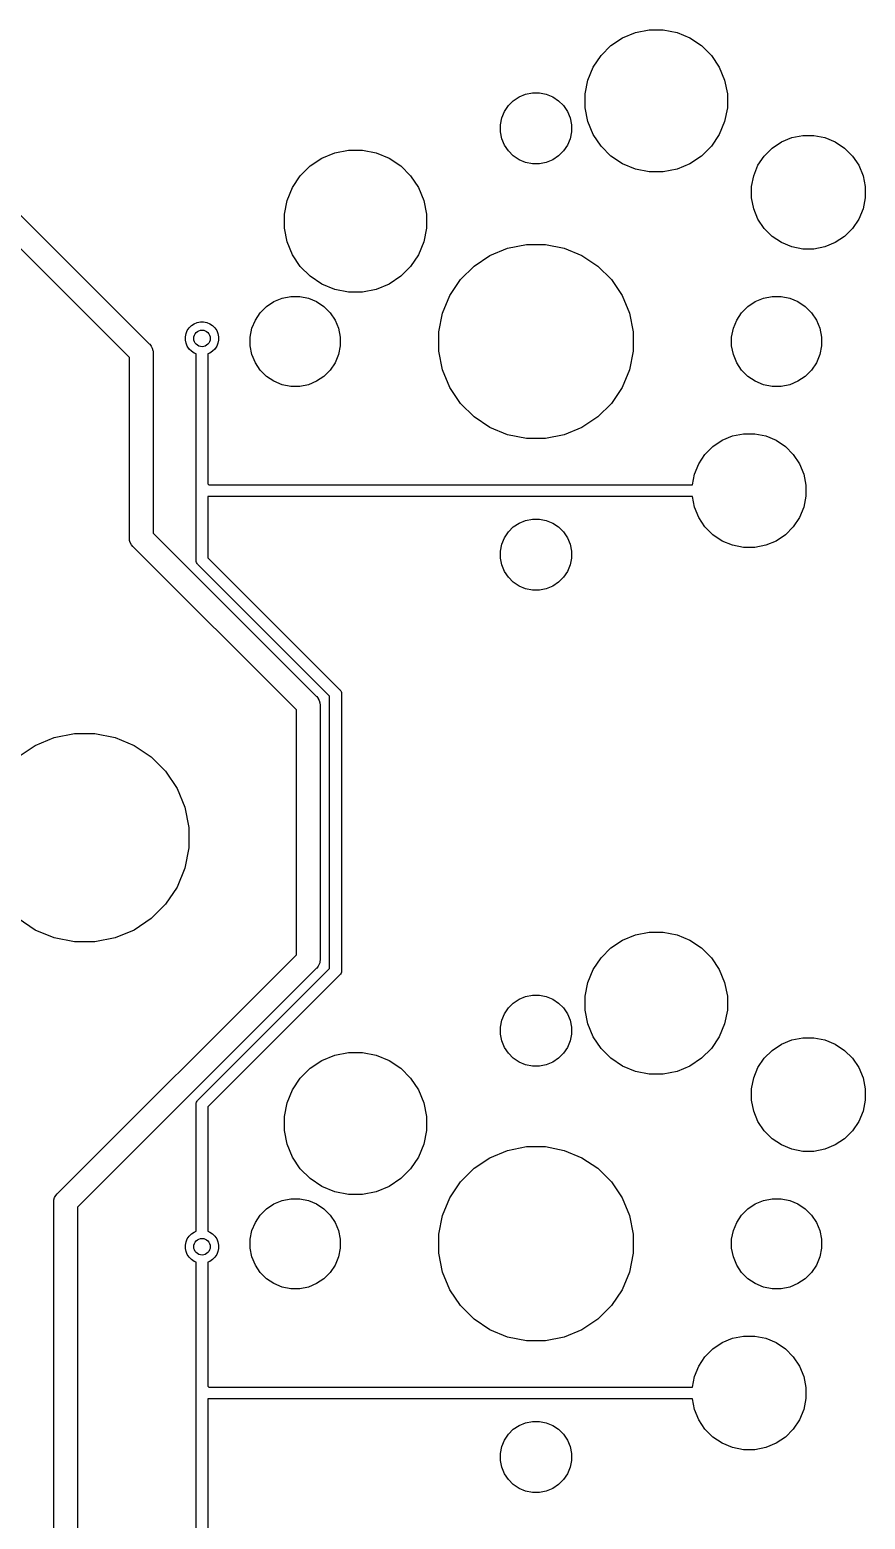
# Model space of a CAD drawing. Extents: x 70 to 347, y -163 to -55.
# Drawn here: x 112.02 to 129.66, y -90.35 to -58.9 of the extents above; entities that cross this region are included whole.
import ezdxf

# ---------------------------------------------------------------- set-up
doc = ezdxf.new("R2010")
doc.units = 0
doc.layers.add('BLACK', color=7, linetype='CONTINUOUS')

msp = doc.modelspace()

# ---------------------------------------------------------------- linework, layer by layer
at = {"layer": 'BLACK', "linetype": 'CONTINUOUS'}
for p, q in [((124.291, -59.2361), (124.537, -59.0719)), ((124.537, -59.0719), (124.81, -58.9589)), ((124.81, -58.9589), (125.1, -58.9012)), ((125.1, -58.9012), (125.395, -58.9012)), ((125.395, -58.9012), (125.685, -58.9589)), ((125.685, -58.9589), (125.958, -59.0719)), ((125.958, -59.0719), (126.204, -59.2361)), ((124.082, -59.445), (124.291, -59.2361)), ((126.204, -59.2361), (126.413, -59.445)), ((108.749, -59.7381), (114.545, -65.5339)), ((123.805, -59.9637), (123.918, -59.6907)), ((123.918, -59.6907), (124.082, -59.445)), ((126.413, -59.445), (126.577, -59.6907)), ((126.577, -59.6907), (126.69, -59.9637)), ((123.747, -60.2535), (123.805, -59.9637)), ((126.69, -59.9637), (126.747, -60.2535)), ((114.127, -65.823), (108.46, -60.1562)), ((122.229, -60.3986), (122.352, -60.3166)), ((122.352, -60.3166), (122.489, -60.26)), ((122.489, -60.26), (122.634, -60.2312)), ((122.634, -60.2312), (122.781, -60.2312)), ((122.781, -60.2312), (122.926, -60.26)), ((122.926, -60.26), (123.063, -60.3166)), ((123.063, -60.3166), (123.185, -60.3986)), ((123.747, -60.5489), (123.747, -60.2535)), ((126.747, -60.2535), (126.747, -60.5489)), ((121.986, -60.7624), (122.043, -60.6259)), ((122.043, -60.6259), (122.125, -60.5031)), ((122.125, -60.5031), (122.229, -60.3986)), ((123.185, -60.3986), (123.29, -60.5031)), ((123.29, -60.5031), (123.372, -60.6259)), ((123.372, -60.6259), (123.429, -60.7624)), ((123.805, -60.8387), (123.747, -60.5489)), ((126.747, -60.5489), (126.69, -60.8387)), ((121.957, -60.9073), (121.986, -60.7624)), ((121.957, -61.0551), (121.957, -60.9073)), ((123.429, -60.7624), (123.457, -60.9073)), ((123.457, -60.9073), (123.457, -61.0551)), ((123.918, -61.1117), (123.805, -60.8387)), ((126.69, -60.8387), (126.577, -61.1117)), ((121.986, -61.2), (121.957, -61.0551)), ((122.043, -61.3365), (121.986, -61.2)), ((123.429, -61.2), (123.372, -61.3365)), ((123.457, -61.0551), (123.429, -61.2)), ((124.082, -61.3574), (123.918, -61.1117)), ((126.577, -61.1117), (126.413, -61.3574)), ((127.692, -61.3991), (127.889, -61.2678)), ((127.889, -61.2678), (128.107, -61.1773)), ((128.107, -61.1773), (128.339, -61.1312)), ((128.339, -61.1312), (128.576, -61.1312)), ((128.576, -61.1312), (128.807, -61.1773)), ((128.807, -61.1773), (129.026, -61.2678)), ((129.026, -61.2678), (129.222, -61.3991)), ((117.941, -61.7761), (118.187, -61.6119)), ((118.187, -61.6119), (118.46, -61.4989)), ((118.46, -61.4989), (118.75, -61.4412)), ((118.75, -61.4412), (119.045, -61.4412)), ((119.045, -61.4412), (119.335, -61.4989)), ((119.335, -61.4989), (119.608, -61.6119)), ((119.608, -61.6119), (119.854, -61.7761)), ((122.125, -61.4593), (122.043, -61.3365)), ((122.229, -61.5638), (122.125, -61.4593)), ((122.352, -61.6458), (122.229, -61.5638)), ((123.185, -61.5638), (123.063, -61.6458)), ((123.29, -61.4593), (123.185, -61.5638)), ((123.372, -61.3365), (123.29, -61.4593)), ((124.291, -61.5663), (124.082, -61.3574)), ((124.537, -61.7305), (124.291, -61.5663)), ((126.204, -61.5663), (125.958, -61.7305)), ((126.413, -61.3574), (126.204, -61.5663)), ((127.394, -61.7628), (127.525, -61.5663)), ((127.525, -61.5663), (127.692, -61.3991)), ((129.222, -61.3991), (129.389, -61.5663)), ((129.389, -61.5663), (129.521, -61.7628)), ((117.732, -61.985), (117.941, -61.7761)), ((119.854, -61.7761), (120.063, -61.985)), ((122.489, -61.7024), (122.352, -61.6458)), ((122.634, -61.7312), (122.489, -61.7024)), ((122.781, -61.7312), (122.634, -61.7312)), ((122.926, -61.7024), (122.781, -61.7312)), ((123.063, -61.6458), (122.926, -61.7024)), ((124.81, -61.8436), (124.537, -61.7305)), ((125.1, -61.9012), (124.81, -61.8436)), ((125.395, -61.9012), (125.1, -61.9012)), ((125.685, -61.8436), (125.395, -61.9012)), ((125.958, -61.7305), (125.685, -61.8436)), ((127.304, -61.9812), (127.394, -61.7628)), ((129.521, -61.7628), (129.611, -61.9812)), ((117.455, -62.5037), (117.568, -62.2307)), ((117.568, -62.2307), (117.732, -61.985)), ((120.063, -61.985), (120.227, -62.2307)), ((120.227, -62.2307), (120.34, -62.5037)), ((127.257, -62.213), (127.304, -61.9812)), ((127.257, -62.4494), (127.257, -62.213)), ((129.611, -61.9812), (129.657, -62.213)), ((129.657, -62.213), (129.657, -62.4494)), ((117.397, -62.7935), (117.455, -62.5037)), ((120.34, -62.5037), (120.397, -62.7935)), ((127.304, -62.6812), (127.257, -62.4494)), ((129.657, -62.4494), (129.611, -62.6812)), ((117.397, -63.0889), (117.397, -62.7935)), ((120.397, -62.7935), (120.397, -63.0889)), ((127.394, -62.8996), (127.304, -62.6812)), ((129.611, -62.6812), (129.521, -62.8996)), ((117.455, -63.3787), (117.397, -63.0889)), ((120.397, -63.0889), (120.34, -63.3787)), ((127.525, -63.0962), (127.394, -62.8996)), ((127.692, -63.2633), (127.525, -63.0962)), ((129.389, -63.0962), (129.222, -63.2633)), ((129.521, -62.8996), (129.389, -63.0962)), ((117.568, -63.6517), (117.455, -63.3787)), ((120.34, -63.3787), (120.227, -63.6517)), ((121.736, -63.6645), (122.109, -63.51)), ((122.109, -63.51), (122.505, -63.4312)), ((122.505, -63.4312), (122.909, -63.4312)), ((122.909, -63.4312), (123.305, -63.51)), ((123.305, -63.51), (123.678, -63.6645)), ((127.889, -63.3946), (127.692, -63.2633)), ((128.107, -63.4851), (127.889, -63.3946)), ((128.339, -63.5312), (128.107, -63.4851)), ((128.807, -63.4851), (128.576, -63.5312)), ((129.026, -63.3946), (128.807, -63.4851)), ((129.222, -63.2633), (129.026, -63.3946)), ((117.732, -63.8974), (117.568, -63.6517)), ((120.227, -63.6517), (120.063, -63.8974)), ((121.401, -63.8889), (121.736, -63.6645)), ((123.678, -63.6645), (124.014, -63.8889)), ((128.576, -63.5312), (128.339, -63.5312)), ((117.941, -64.1063), (117.732, -63.8974)), ((118.187, -64.2705), (117.941, -64.1063)), ((119.854, -64.1063), (119.608, -64.2705)), ((120.063, -63.8974), (119.854, -64.1063)), ((121.115, -64.1744), (121.401, -63.8889)), ((124.014, -63.8889), (124.3, -64.1744)), ((118.46, -64.3836), (118.187, -64.2705)), ((118.75, -64.4412), (118.46, -64.3836)), ((119.045, -64.4412), (118.75, -64.4412)), ((119.335, -64.3836), (119.045, -64.4412)), ((119.608, -64.2705), (119.335, -64.3836)), ((120.891, -64.5102), (121.115, -64.1744)), ((124.3, -64.1744), (124.524, -64.5102)), ((116.889, -64.8756), (117.022, -64.7433)), ((117.022, -64.7433), (117.177, -64.6393)), ((117.177, -64.6393), (117.35, -64.5677)), ((117.35, -64.5677), (117.534, -64.5312)), ((117.534, -64.5312), (117.721, -64.5312)), ((117.721, -64.5312), (117.904, -64.5677)), ((117.904, -64.5677), (118.077, -64.6393)), ((118.077, -64.6393), (118.233, -64.7433)), ((118.233, -64.7433), (118.365, -64.8756)), ((120.736, -64.8832), (120.891, -64.5102)), ((124.524, -64.5102), (124.679, -64.8832)), ((127.049, -64.8756), (127.182, -64.7433)), ((127.182, -64.7433), (127.337, -64.6393)), ((127.337, -64.6393), (127.51, -64.5677)), ((127.51, -64.5677), (127.694, -64.5312)), ((127.694, -64.5312), (127.881, -64.5312)), ((127.881, -64.5312), (128.064, -64.5677)), ((128.064, -64.5677), (128.237, -64.6393)), ((128.237, -64.6393), (128.393, -64.7433)), ((128.393, -64.7433), (128.525, -64.8756)), ((115.493, -65.1075), (115.557, -65.0812)), ((115.557, -65.0812), (115.624, -65.0677)), ((115.624, -65.0677), (115.693, -65.0677)), ((115.693, -65.0677), (115.761, -65.0812)), ((115.761, -65.0812), (115.825, -65.1075)), ((116.714, -65.2041), (116.786, -65.0312)), ((116.786, -65.0312), (116.889, -64.8756)), ((118.365, -64.8756), (118.469, -65.0312)), ((118.469, -65.0312), (118.541, -65.2041)), ((120.657, -65.2793), (120.736, -64.8832)), ((124.679, -64.8832), (124.757, -65.2793)), ((126.874, -65.2041), (126.946, -65.0312)), ((126.946, -65.0312), (127.049, -64.8756)), ((128.525, -64.8756), (128.629, -65.0312)), ((128.629, -65.0312), (128.701, -65.2041)), ((115.309, -65.3832), (115.322, -65.3156)), ((115.309, -65.4522), (115.309, -65.3832)), ((115.322, -65.3156), (115.349, -65.2519)), ((115.349, -65.2519), (115.387, -65.1946)), ((115.387, -65.1946), (115.436, -65.1458)), ((115.436, -65.1458), (115.493, -65.1075)), ((115.825, -65.1075), (115.882, -65.1458)), ((115.882, -65.1458), (115.931, -65.1946)), ((115.931, -65.1946), (115.969, -65.2519)), ((115.969, -65.2519), (115.995, -65.3156)), ((115.995, -65.3156), (116.009, -65.3832)), ((116.009, -65.3832), (116.009, -65.4522)), ((116.677, -65.3876), (116.714, -65.2041)), ((116.677, -65.5748), (116.677, -65.3876)), ((118.541, -65.2041), (118.577, -65.3876)), ((118.577, -65.3876), (118.577, -65.5748)), ((120.657, -65.6831), (120.657, -65.2793)), ((124.757, -65.2793), (124.757, -65.6831)), ((126.837, -65.3876), (126.874, -65.2041)), ((126.837, -65.5748), (126.837, -65.3876)), ((128.701, -65.2041), (128.737, -65.3876)), ((128.737, -65.3876), (128.737, -65.5748)), ((114.545, -65.5339), (114.555, -65.5418)), ((114.555, -65.5418), (114.586, -65.5798)), ((114.586, -65.5798), (114.609, -65.6233)), ((114.609, -65.6233), (114.623, -65.6704)), ((114.623, -65.6704), (114.625, -65.6893)), ((114.625, -65.6893), (114.628, -65.7194)), ((114.628, -65.7194), (114.627, -65.7317)), ((115.322, -65.5198), (115.309, -65.4522)), ((115.349, -65.5835), (115.322, -65.5198)), ((115.387, -65.6408), (115.349, -65.5835)), ((115.436, -65.6896), (115.387, -65.6408)), ((115.493, -65.7279), (115.436, -65.6896)), ((115.882, -65.6896), (115.825, -65.7279)), ((115.931, -65.6408), (115.882, -65.6896)), ((115.969, -65.5835), (115.931, -65.6408)), ((115.995, -65.5198), (115.969, -65.5835)), ((116.009, -65.4522), (115.995, -65.5198)), ((116.714, -65.7583), (116.677, -65.5748)), ((118.577, -65.5748), (118.541, -65.7583)), ((120.736, -66.0792), (120.657, -65.6831)), ((124.757, -65.6831), (124.679, -66.0792)), ((126.874, -65.7583), (126.837, -65.5748)), ((128.737, -65.5748), (128.701, -65.7583)), ((114.127, -69.6209), (114.127, -65.823)), ((114.627, -65.7317), (114.627, -69.5296)), ((115.534, -65.7448), (115.493, -65.7279)), ((115.534, -68.5358), (115.534, -65.7448)), ((115.825, -65.7279), (115.784, -65.7448)), ((115.784, -65.7448), (115.784, -68.4901)), ((116.786, -65.9312), (116.714, -65.7583)), ((116.889, -66.0868), (116.786, -65.9312)), ((118.469, -65.9312), (118.365, -66.0868)), ((118.541, -65.7583), (118.469, -65.9312)), ((126.946, -65.9312), (126.874, -65.7583)), ((127.049, -66.0868), (126.946, -65.9312)), ((128.629, -65.9312), (128.525, -66.0868)), ((128.701, -65.7583), (128.629, -65.9312)), ((117.022, -66.2191), (116.889, -66.0868)), ((117.177, -66.3231), (117.022, -66.2191)), ((117.35, -66.3947), (117.177, -66.3231)), ((118.077, -66.3231), (117.904, -66.3947)), ((118.233, -66.2191), (118.077, -66.3231)), ((118.365, -66.0868), (118.233, -66.2191)), ((120.891, -66.4522), (120.736, -66.0792)), ((124.679, -66.0792), (124.524, -66.4522)), ((127.182, -66.2191), (127.049, -66.0868)), ((127.337, -66.3231), (127.182, -66.2191)), ((127.51, -66.3947), (127.337, -66.3231)), ((128.237, -66.3231), (128.064, -66.3947)), ((128.393, -66.2191), (128.237, -66.3231)), ((128.525, -66.0868), (128.393, -66.2191)), ((117.534, -66.4312), (117.35, -66.3947)), ((117.721, -66.4312), (117.534, -66.4312)), ((117.904, -66.3947), (117.721, -66.4312)), ((121.115, -66.788), (120.891, -66.4522)), ((124.524, -66.4522), (124.3, -66.788)), ((127.694, -66.4312), (127.51, -66.3947)), ((127.881, -66.4312), (127.694, -66.4312)), ((128.064, -66.3947), (127.881, -66.4312)), ((121.401, -67.0735), (121.115, -66.788)), ((124.3, -66.788), (124.014, -67.0735)), ((121.736, -67.2979), (121.401, -67.0735)), ((124.014, -67.0735), (123.678, -67.2979)), ((122.109, -67.4524), (121.736, -67.2979)), ((122.505, -67.5312), (122.109, -67.4524)), ((122.909, -67.5312), (122.505, -67.5312)), ((123.305, -67.4524), (122.909, -67.5312)), ((123.678, -67.2979), (123.305, -67.4524)), ((126.442, -67.6991), (126.639, -67.5678)), ((126.639, -67.5678), (126.857, -67.4773)), ((126.857, -67.4773), (127.089, -67.4312)), ((127.089, -67.4312), (127.326, -67.4312)), ((127.326, -67.4312), (127.557, -67.4773)), ((127.557, -67.4773), (127.776, -67.5678)), ((127.776, -67.5678), (127.972, -67.6991)), ((126.144, -68.0628), (126.275, -67.8663)), ((126.275, -67.8663), (126.442, -67.6991)), ((127.972, -67.6991), (128.139, -67.8663)), ((128.139, -67.8663), (128.271, -68.0628)), ((126.054, -68.2812), (126.144, -68.0628)), ((128.271, -68.0628), (128.361, -68.2812)), ((115.533, -68.5419), (115.534, -68.5358)), ((115.534, -68.548), (115.533, -68.5419)), ((115.534, -68.5358), (115.534, -68.5358)), ((115.534, -68.5358), (115.534, -68.5358)), ((115.534, -70.0958), (115.534, -68.548)), ((115.784, -68.4901), (115.8, -68.5062)), ((115.8, -68.5062), (126.009, -68.5062)), ((126.009, -68.5062), (126.054, -68.2812)), ((128.361, -68.2812), (128.407, -68.513)), ((128.407, -68.513), (128.407, -68.7494)), ((126.009, -68.7562), (115.784, -68.7562)), ((115.784, -68.7562), (115.784, -70.0501)), ((126.054, -68.9812), (126.009, -68.7562)), ((128.407, -68.7494), (128.361, -68.9812)), ((126.144, -69.1996), (126.054, -68.9812)), ((128.361, -68.9812), (128.271, -69.1996)), ((122.125, -69.5031), (122.229, -69.3986)), ((122.229, -69.3986), (122.352, -69.3166)), ((122.352, -69.3166), (122.489, -69.26)), ((122.489, -69.26), (122.634, -69.2312)), ((122.634, -69.2312), (122.781, -69.2312)), ((122.781, -69.2312), (122.926, -69.26)), ((122.926, -69.26), (123.063, -69.3166)), ((123.063, -69.3166), (123.185, -69.3986)), ((123.185, -69.3986), (123.29, -69.5031)), ((126.275, -69.3962), (126.144, -69.1996)), ((126.442, -69.5633), (126.275, -69.3962)), ((128.139, -69.3962), (127.972, -69.5633)), ((128.271, -69.1996), (128.139, -69.3962)), ((114.126, -69.6332), (114.127, -69.6209)), ((114.131, -69.6822), (114.126, -69.6332)), ((114.144, -69.7267), (114.131, -69.6822)), ((114.145, -69.7293), (114.144, -69.7267)), ((114.168, -69.7728), (114.145, -69.7293)), ((114.199, -69.8108), (114.168, -69.7728)), ((114.627, -69.5296), (118.07, -72.9727)), ((121.957, -69.9073), (121.986, -69.7624)), ((121.986, -69.7624), (122.043, -69.6259)), ((122.043, -69.6259), (122.125, -69.5031)), ((123.29, -69.5031), (123.372, -69.6259)), ((123.372, -69.6259), (123.429, -69.7624)), ((123.429, -69.7624), (123.457, -69.9073)), ((126.639, -69.6946), (126.442, -69.5633)), ((126.857, -69.7851), (126.639, -69.6946)), ((127.089, -69.8312), (126.857, -69.7851)), ((127.557, -69.7851), (127.326, -69.8312)), ((127.776, -69.6946), (127.557, -69.7851)), ((127.972, -69.5633), (127.776, -69.6946)), ((114.209, -69.8187), (114.199, -69.8108)), ((117.652, -73.2617), (114.209, -69.8187)), ((115.533, -70.1019), (115.534, -70.0958)), ((115.536, -70.1264), (115.533, -70.1019)), ((115.784, -70.0501), (118.561, -72.8273)), ((121.957, -70.0551), (121.957, -69.9073)), ((121.986, -70.2), (121.957, -70.0551)), ((123.457, -70.0551), (123.429, -70.2)), ((123.457, -69.9073), (123.457, -70.0551)), ((127.326, -69.8312), (127.089, -69.8312)), ((115.543, -70.15), (115.536, -70.1264)), ((115.554, -70.1717), (115.543, -70.15)), ((115.566, -70.186), (115.554, -70.1717)), ((115.57, -70.1907), (115.566, -70.186)), ((115.575, -70.1946), (115.57, -70.1907)), ((118.352, -72.9718), (115.575, -70.1946)), ((122.043, -70.3365), (121.986, -70.2)), ((122.125, -70.4593), (122.043, -70.3365)), ((123.372, -70.3365), (123.29, -70.4593)), ((123.429, -70.2), (123.372, -70.3365)), ((122.229, -70.5638), (122.125, -70.4593)), ((122.352, -70.6458), (122.229, -70.5638)), ((122.489, -70.7024), (122.352, -70.6458)), ((122.634, -70.7312), (122.489, -70.7024)), ((122.781, -70.7312), (122.634, -70.7312)), ((122.926, -70.7024), (122.781, -70.7312)), ((123.063, -70.6458), (122.926, -70.7024)), ((123.185, -70.5638), (123.063, -70.6458)), ((123.29, -70.4593), (123.185, -70.5638)), ((118.561, -72.8273), (118.566, -72.8312)), ((118.566, -72.8312), (118.57, -72.836)), ((118.57, -72.836), (118.581, -72.8502)), ((118.581, -72.8502), (118.586, -72.8591)), ((118.586, -72.8591), (118.593, -72.8719)), ((118.593, -72.8719), (118.6, -72.8955)), ((118.6, -72.8955), (118.602, -72.9139)), ((118.602, -72.9139), (118.602, -72.9139)), ((118.602, -72.9139), (118.603, -72.92)), ((118.603, -72.92), (118.602, -72.9261)), ((118.602, -72.9261), (118.602, -78.7639)), ((117.652, -78.4283), (117.652, -73.2617)), ((118.07, -72.9727), (118.08, -72.9806)), ((118.08, -72.9806), (118.111, -73.0186)), ((118.111, -73.0186), (118.114, -73.0244)), ((118.114, -73.0244), (118.134, -73.062)), ((118.134, -73.062), (118.148, -73.1092)), ((118.148, -73.1092), (118.153, -73.1582)), ((118.153, -73.1582), (118.152, -73.1705)), ((118.152, -73.1705), (118.152, -78.5196)), ((118.352, -78.7182), (118.352, -72.9718)), ((112.14, -74.0091), (112.541, -73.8432)), ((112.541, -73.8432), (112.966, -73.7587)), ((112.966, -73.7587), (113.399, -73.7587)), ((113.399, -73.7587), (113.824, -73.8432)), ((113.824, -73.8432), (114.224, -74.0091)), ((111.78, -74.2498), (112.14, -74.0091)), ((114.224, -74.0091), (114.585, -74.2498)), ((114.585, -74.2498), (114.891, -74.5563)), ((114.891, -74.5563), (115.132, -74.9166)), ((115.132, -74.9166), (115.298, -75.317)), ((115.298, -75.317), (115.382, -75.742)), ((115.382, -75.742), (115.382, -76.1754)), ((115.382, -76.1754), (115.298, -76.6004)), ((115.298, -76.6004), (115.132, -77.0008)), ((115.132, -77.0008), (114.891, -77.3611)), ((112.14, -77.9083), (111.78, -77.6676)), ((114.585, -77.6676), (114.224, -77.9083)), ((114.891, -77.3611), (114.585, -77.6676)), ((112.541, -78.0742), (112.14, -77.9083)), ((114.224, -77.9083), (113.824, -78.0742)), ((124.81, -78.0088), (125.1, -77.9512)), ((125.1, -77.9512), (125.395, -77.9512)), ((125.395, -77.9512), (125.685, -78.0088)), ((112.966, -78.1587), (112.541, -78.0742)), ((113.399, -78.1587), (112.966, -78.1587)), ((113.824, -78.0742), (113.399, -78.1587)), ((124.082, -78.495), (124.291, -78.2861)), ((124.291, -78.2861), (124.537, -78.1219)), ((124.537, -78.1219), (124.81, -78.0088)), ((125.685, -78.0088), (125.958, -78.1219)), ((125.958, -78.1219), (126.204, -78.2861)), ((126.204, -78.2861), (126.413, -78.495)), ((112.612, -83.4684), (117.652, -78.4283)), ((118.143, -78.5989), (118.134, -78.628)), ((118.148, -78.5808), (118.143, -78.5989)), ((118.153, -78.5318), (118.148, -78.5808)), ((118.152, -78.5196), (118.153, -78.5318)), ((123.918, -78.7407), (124.082, -78.495)), ((126.413, -78.495), (126.577, -78.7407)), ((118.07, -78.7173), (113.03, -83.7574)), ((115.575, -81.4954), (118.352, -78.7182)), ((118.561, -78.8627), (115.784, -81.6399)), ((118.08, -78.7095), (118.07, -78.7173)), ((118.111, -78.6714), (118.08, -78.7095)), ((118.134, -78.628), (118.111, -78.6714)), ((118.566, -78.8588), (118.561, -78.8627)), ((118.575, -78.8474), (118.566, -78.8588)), ((118.581, -78.8398), (118.575, -78.8474)), ((118.593, -78.8181), (118.581, -78.8398)), ((118.6, -78.7945), (118.593, -78.8181)), ((118.593, -78.8181), (118.593, -78.8181)), ((118.602, -78.7761), (118.6, -78.7945)), ((118.602, -78.7639), (118.603, -78.77)), ((118.603, -78.77), (118.602, -78.7761)), ((118.602, -78.7761), (118.602, -78.7761)), ((123.805, -79.0137), (123.918, -78.7407)), ((126.577, -78.7407), (126.69, -79.0137)), ((123.747, -79.3035), (123.805, -79.0137)), ((126.69, -79.0137), (126.747, -79.3035)), ((122.043, -79.6759), (122.125, -79.5531)), ((122.125, -79.5531), (122.229, -79.4486)), ((122.229, -79.4486), (122.352, -79.3666)), ((122.352, -79.3666), (122.489, -79.31)), ((122.489, -79.31), (122.634, -79.2812)), ((122.634, -79.2812), (122.781, -79.2812)), ((122.781, -79.2812), (122.926, -79.31)), ((122.926, -79.31), (123.063, -79.3666)), ((123.063, -79.3666), (123.185, -79.4486)), ((123.185, -79.4486), (123.29, -79.5531)), ((123.29, -79.5531), (123.372, -79.6759)), ((123.747, -79.5989), (123.747, -79.3035)), ((126.747, -79.3035), (126.747, -79.5989)), ((121.957, -79.9573), (121.986, -79.8124)), ((121.986, -79.8124), (122.043, -79.6759)), ((123.372, -79.6759), (123.429, -79.8124)), ((123.429, -79.8124), (123.457, -79.9573)), ((123.805, -79.8887), (123.747, -79.5989)), ((126.747, -79.5989), (126.69, -79.8887)), ((121.957, -80.1051), (121.957, -79.9573)), ((121.986, -80.25), (121.957, -80.1051)), ((123.457, -80.1051), (123.429, -80.25)), ((123.457, -79.9573), (123.457, -80.1051)), ((123.918, -80.1617), (123.805, -79.8887)), ((124.082, -80.4074), (123.918, -80.1617)), ((126.577, -80.1617), (126.413, -80.4074)), ((126.69, -79.8887), (126.577, -80.1617)), ((128.107, -80.2273), (128.339, -80.1812)), ((128.339, -80.1812), (128.576, -80.1812)), ((128.576, -80.1812), (128.807, -80.2273)), ((118.46, -80.5488), (118.75, -80.4912)), ((118.75, -80.4912), (119.045, -80.4912)), ((119.045, -80.4912), (119.335, -80.5488)), ((122.043, -80.3865), (121.986, -80.25)), ((122.125, -80.5093), (122.043, -80.3865)), ((123.372, -80.3865), (123.29, -80.5093)), ((123.429, -80.25), (123.372, -80.3865)), ((124.291, -80.6163), (124.082, -80.4074)), ((126.413, -80.4074), (126.204, -80.6163)), ((127.525, -80.6162), (127.692, -80.4491)), ((127.692, -80.4491), (127.889, -80.3178)), ((127.889, -80.3178), (128.107, -80.2273)), ((128.807, -80.2273), (129.026, -80.3178)), ((129.026, -80.3178), (129.222, -80.4491)), ((129.222, -80.4491), (129.389, -80.6162)), ((117.941, -80.8261), (118.187, -80.6619)), ((118.187, -80.6619), (118.46, -80.5488)), ((119.335, -80.5488), (119.608, -80.6619)), ((119.608, -80.6619), (119.854, -80.8261)), ((122.229, -80.6138), (122.125, -80.5093)), ((122.352, -80.6958), (122.229, -80.6138)), ((122.489, -80.7524), (122.352, -80.6958)), ((122.634, -80.7812), (122.489, -80.7524)), ((122.781, -80.7812), (122.634, -80.7812)), ((122.926, -80.7524), (122.781, -80.7812)), ((123.063, -80.6958), (122.926, -80.7524)), ((123.185, -80.6138), (123.063, -80.6958)), ((123.29, -80.5093), (123.185, -80.6138)), ((124.537, -80.7805), (124.291, -80.6163)), ((124.81, -80.8936), (124.537, -80.7805)), ((125.958, -80.7805), (125.685, -80.8936)), ((126.204, -80.6163), (125.958, -80.7805)), ((127.304, -81.0312), (127.394, -80.8128)), ((127.394, -80.8128), (127.525, -80.6162)), ((129.389, -80.6162), (129.521, -80.8128)), ((129.521, -80.8128), (129.611, -81.0312)), ((117.568, -81.2807), (117.732, -81.035)), ((117.732, -81.035), (117.941, -80.8261)), ((119.854, -80.8261), (120.063, -81.035)), ((120.063, -81.035), (120.227, -81.2807)), ((125.1, -80.9512), (124.81, -80.8936)), ((125.395, -80.9512), (125.1, -80.9512)), ((125.685, -80.8936), (125.395, -80.9512)), ((127.257, -81.263), (127.304, -81.0312)), ((129.611, -81.0312), (129.657, -81.263)), ((117.455, -81.5537), (117.568, -81.2807)), ((120.227, -81.2807), (120.34, -81.5537)), ((127.257, -81.4994), (127.257, -81.263)), ((129.657, -81.263), (129.657, -81.4994)), ((115.533, -81.5881), (115.536, -81.5636)), ((115.534, -81.5942), (115.533, -81.5881)), ((115.534, -84.2676), (115.534, -81.5942)), ((115.536, -81.5636), (115.543, -81.54)), ((115.543, -81.54), (115.554, -81.5183)), ((115.554, -81.5183), (115.566, -81.5041)), ((115.566, -81.5041), (115.57, -81.4993)), ((115.566, -81.5041), (115.566, -81.5041)), ((115.57, -81.4993), (115.575, -81.4954)), ((115.784, -81.6399), (115.784, -84.2676)), ((117.397, -81.8435), (117.455, -81.5537)), ((120.34, -81.5537), (120.397, -81.8435)), ((127.304, -81.7312), (127.257, -81.4994)), ((127.394, -81.9496), (127.304, -81.7312)), ((129.611, -81.7312), (129.521, -81.9496)), ((129.657, -81.4994), (129.611, -81.7312)), ((117.397, -82.1389), (117.397, -81.8435)), ((120.397, -81.8435), (120.397, -82.1389)), ((127.525, -82.1462), (127.394, -81.9496)), ((129.521, -81.9496), (129.389, -82.1462)), ((117.455, -82.4287), (117.397, -82.1389)), ((120.397, -82.1389), (120.34, -82.4287)), ((127.692, -82.3133), (127.525, -82.1462)), ((127.889, -82.4446), (127.692, -82.3133)), ((129.222, -82.3133), (129.026, -82.4446)), ((129.389, -82.1462), (129.222, -82.3133)), ((117.568, -82.7017), (117.455, -82.4287)), ((117.732, -82.9474), (117.568, -82.7017)), ((120.227, -82.7017), (120.063, -82.9474)), ((120.34, -82.4287), (120.227, -82.7017)), ((121.736, -82.7145), (122.109, -82.56)), ((122.109, -82.56), (122.505, -82.4812)), ((122.505, -82.4812), (122.909, -82.4812)), ((122.909, -82.4812), (123.305, -82.56)), ((123.305, -82.56), (123.678, -82.7145)), ((128.107, -82.5351), (127.889, -82.4446)), ((128.339, -82.5812), (128.107, -82.5351)), ((128.576, -82.5812), (128.339, -82.5812)), ((128.807, -82.5351), (128.576, -82.5812)), ((129.026, -82.4446), (128.807, -82.5351)), ((117.941, -83.1563), (117.732, -82.9474)), ((120.063, -82.9474), (119.854, -83.1563)), ((121.115, -83.2244), (121.401, -82.9389)), ((121.401, -82.9389), (121.736, -82.7145)), ((123.678, -82.7145), (124.014, -82.9389)), ((124.014, -82.9389), (124.3, -83.2244)), ((118.187, -83.3205), (117.941, -83.1563)), ((118.46, -83.4336), (118.187, -83.3205)), ((119.608, -83.3205), (119.335, -83.4336)), ((119.854, -83.1563), (119.608, -83.3205)), ((120.891, -83.5602), (121.115, -83.2244)), ((124.3, -83.2244), (124.524, -83.5602)), ((112.529, -83.6538), (112.534, -83.6048)), ((112.534, -83.6048), (112.548, -83.5577)), ((112.548, -83.5577), (112.571, -83.5143)), ((112.571, -83.5143), (112.573, -83.5114)), ((112.573, -83.5114), (112.602, -83.4762)), ((112.602, -83.4762), (112.612, -83.4684)), ((117.177, -83.6893), (117.35, -83.6177)), ((117.35, -83.6177), (117.534, -83.5812)), ((117.534, -83.5812), (117.721, -83.5812)), ((117.721, -83.5812), (117.905, -83.6177)), ((117.905, -83.6177), (118.077, -83.6893)), ((118.75, -83.4912), (118.46, -83.4336)), ((119.045, -83.4912), (118.75, -83.4912)), ((119.335, -83.4336), (119.045, -83.4912)), ((120.736, -83.9332), (120.891, -83.5602)), ((124.524, -83.5602), (124.679, -83.9332)), ((127.337, -83.6893), (127.51, -83.6177)), ((127.51, -83.6177), (127.694, -83.5812)), ((127.694, -83.5812), (127.881, -83.5812)), ((127.881, -83.5812), (128.065, -83.6177)), ((128.065, -83.6177), (128.237, -83.6893)), ((112.53, -83.6661), (112.529, -83.6538)), ((112.53, -131.469), (112.53, -83.6661)), ((113.03, -83.7574), (113.03, -131.561)), ((116.786, -84.0812), (116.889, -83.9256)), ((116.889, -83.9256), (117.022, -83.7933)), ((117.022, -83.7933), (117.177, -83.6893)), ((118.077, -83.6893), (118.233, -83.7933)), ((118.233, -83.7933), (118.365, -83.9256)), ((118.365, -83.9256), (118.469, -84.0812)), ((120.657, -84.3293), (120.736, -83.9332)), ((124.679, -83.9332), (124.757, -84.3293)), ((126.946, -84.0812), (127.049, -83.9256)), ((127.049, -83.9256), (127.182, -83.7933)), ((127.182, -83.7933), (127.337, -83.6893)), ((128.237, -83.6893), (128.393, -83.7933)), ((128.393, -83.7933), (128.525, -83.9256)), ((128.525, -83.9256), (128.629, -84.0812)), ((115.493, -84.2845), (115.534, -84.2676)), ((115.784, -84.2676), (115.825, -84.2845)), ((116.677, -84.4376), (116.714, -84.2541)), ((116.714, -84.2541), (116.786, -84.0812)), ((118.469, -84.0812), (118.541, -84.2541)), ((118.541, -84.2541), (118.577, -84.4376)), ((126.837, -84.4376), (126.874, -84.2541)), ((126.874, -84.2541), (126.946, -84.0812)), ((128.629, -84.0812), (128.701, -84.2541)), ((128.701, -84.2541), (128.737, -84.4376)), ((115.309, -84.5602), (115.322, -84.4926)), ((115.309, -84.6292), (115.309, -84.5602)), ((115.322, -84.4926), (115.349, -84.4289)), ((115.349, -84.4289), (115.387, -84.3716)), ((115.387, -84.3716), (115.436, -84.3228)), ((115.436, -84.3228), (115.493, -84.2845)), ((115.825, -84.2845), (115.882, -84.3228)), ((115.882, -84.3228), (115.931, -84.3716)), ((115.931, -84.3716), (115.969, -84.4289)), ((115.969, -84.4289), (115.995, -84.4926)), ((115.995, -84.4926), (116.009, -84.5602)), ((116.009, -84.5602), (116.009, -84.6292)), ((116.677, -84.6248), (116.677, -84.4376)), ((118.577, -84.4376), (118.577, -84.6248)), ((120.657, -84.7331), (120.657, -84.3293)), ((124.757, -84.3293), (124.757, -84.7331)), ((126.837, -84.6248), (126.837, -84.4376)), ((128.737, -84.4376), (128.737, -84.6248)), ((115.322, -84.6968), (115.309, -84.6292)), ((115.349, -84.7605), (115.322, -84.6968)), ((115.387, -84.8178), (115.349, -84.7605)), ((115.436, -84.8666), (115.387, -84.8178)), ((115.493, -84.9049), (115.436, -84.8666)), ((115.882, -84.8666), (115.825, -84.9049)), ((115.931, -84.8178), (115.882, -84.8666)), ((115.969, -84.7605), (115.931, -84.8178)), ((115.995, -84.6968), (115.969, -84.7605)), ((116.009, -84.6292), (115.995, -84.6968)), ((116.714, -84.8083), (116.677, -84.6248)), ((116.786, -84.9812), (116.714, -84.8083)), ((118.541, -84.8083), (118.469, -84.9812)), ((118.577, -84.6248), (118.541, -84.8083)), ((120.736, -85.1292), (120.657, -84.7331)), ((124.757, -84.7331), (124.679, -85.1292)), ((126.874, -84.8083), (126.837, -84.6248)), ((126.946, -84.9812), (126.874, -84.8083)), ((128.701, -84.8083), (128.629, -84.9812)), ((128.737, -84.6248), (128.701, -84.8083)), ((115.534, -84.9218), (115.493, -84.9049)), ((115.534, -87.5858), (115.534, -84.9218)), ((115.825, -84.9049), (115.784, -84.9218)), ((115.784, -84.9218), (115.784, -87.5401)), ((116.889, -85.1368), (116.786, -84.9812)), ((117.022, -85.2691), (116.889, -85.1368)), ((118.365, -85.1368), (118.233, -85.2691)), ((118.469, -84.9812), (118.365, -85.1368)), ((120.891, -85.5022), (120.736, -85.1292)), ((124.679, -85.1292), (124.524, -85.5022)), ((127.049, -85.1368), (126.946, -84.9812)), ((127.182, -85.2691), (127.049, -85.1368)), ((128.525, -85.1368), (128.393, -85.2691)), ((128.629, -84.9812), (128.525, -85.1368)), ((117.177, -85.3731), (117.022, -85.2691)), ((117.35, -85.4447), (117.177, -85.3731)), ((117.534, -85.4812), (117.35, -85.4447)), ((117.721, -85.4812), (117.534, -85.4812)), ((117.905, -85.4447), (117.721, -85.4812)), ((118.077, -85.3731), (117.905, -85.4447)), ((118.233, -85.2691), (118.077, -85.3731)), ((121.115, -85.838), (120.891, -85.5022)), ((124.524, -85.5022), (124.3, -85.838)), ((127.337, -85.3731), (127.182, -85.2691)), ((127.51, -85.4447), (127.337, -85.3731)), ((127.694, -85.4812), (127.51, -85.4447)), ((127.881, -85.4812), (127.694, -85.4812)), ((128.065, -85.4447), (127.881, -85.4812)), ((128.237, -85.3731), (128.065, -85.4447)), ((128.393, -85.2691), (128.237, -85.3731)), ((121.401, -86.1235), (121.115, -85.838)), ((124.3, -85.838), (124.014, -86.1235)), ((121.736, -86.3479), (121.401, -86.1235)), ((124.014, -86.1235), (123.678, -86.3479)), ((122.109, -86.5024), (121.736, -86.3479)), ((123.678, -86.3479), (123.305, -86.5024)), ((122.505, -86.5812), (122.109, -86.5024)), ((122.909, -86.5812), (122.505, -86.5812)), ((123.305, -86.5024), (122.909, -86.5812)), ((126.275, -86.9162), (126.442, -86.7491)), ((126.442, -86.7491), (126.639, -86.6178)), ((126.639, -86.6178), (126.857, -86.5273)), ((126.857, -86.5273), (127.089, -86.4812)), ((127.089, -86.4812), (127.326, -86.4812)), ((127.326, -86.4812), (127.557, -86.5273)), ((127.557, -86.5273), (127.776, -86.6178)), ((127.776, -86.6178), (127.972, -86.7491)), ((127.972, -86.7491), (128.139, -86.9162)), ((126.144, -87.1128), (126.275, -86.9162)), ((128.139, -86.9162), (128.271, -87.1128)), ((126.009, -87.5562), (126.054, -87.3312)), ((126.054, -87.3312), (126.144, -87.1128)), ((128.271, -87.1128), (128.361, -87.3312)), ((128.361, -87.3312), (128.407, -87.563)), ((115.533, -87.5919), (115.534, -87.5858)), ((115.534, -87.598), (115.533, -87.5919)), ((115.534, -87.5858), (115.534, -87.5858)), ((115.534, -87.5858), (115.534, -87.5858)), ((115.534, -103.381), (115.534, -87.598)), ((115.784, -87.5401), (115.8, -87.5562)), ((115.8, -87.5562), (126.009, -87.5562)), ((128.407, -87.563), (128.407, -87.7994)), ((126.009, -87.8062), (115.784, -87.8062)), ((115.784, -87.8062), (115.784, -103.381)), ((126.054, -88.0312), (126.009, -87.8062)), ((126.144, -88.2496), (126.054, -88.0312)), ((128.361, -88.0312), (128.271, -88.2496)), ((128.407, -87.7994), (128.361, -88.0312)), ((122.352, -88.3666), (122.489, -88.31)), ((122.489, -88.31), (122.634, -88.2812)), ((122.634, -88.2812), (122.781, -88.2812)), ((122.781, -88.2812), (122.926, -88.31)), ((122.926, -88.31), (123.063, -88.3666)), ((126.275, -88.4462), (126.144, -88.2496)), ((128.271, -88.2496), (128.139, -88.4462)), ((121.986, -88.8124), (122.043, -88.6759)), ((122.043, -88.6759), (122.125, -88.5531)), ((122.125, -88.5531), (122.229, -88.4486)), ((122.229, -88.4486), (122.352, -88.3666)), ((123.063, -88.3666), (123.185, -88.4486)), ((123.185, -88.4486), (123.29, -88.5531)), ((123.29, -88.5531), (123.372, -88.6759)), ((123.372, -88.6759), (123.429, -88.8124)), ((126.442, -88.6133), (126.275, -88.4462)), ((126.639, -88.7446), (126.442, -88.6133)), ((127.972, -88.6133), (127.776, -88.7446)), ((128.139, -88.4462), (127.972, -88.6133)), ((121.957, -88.9573), (121.986, -88.8124)), ((121.957, -89.1051), (121.957, -88.9573)), ((123.429, -88.8124), (123.457, -88.9573)), ((123.457, -88.9573), (123.457, -89.1051)), ((126.857, -88.8351), (126.639, -88.7446)), ((127.089, -88.8812), (126.857, -88.8351)), ((127.326, -88.8812), (127.089, -88.8812)), ((127.557, -88.8351), (127.326, -88.8812)), ((127.776, -88.7446), (127.557, -88.8351)), ((121.986, -89.25), (121.957, -89.1051)), ((122.043, -89.3865), (121.986, -89.25)), ((123.429, -89.25), (123.372, -89.3865)), ((123.457, -89.1051), (123.429, -89.25)), ((122.125, -89.5093), (122.043, -89.3865)), ((122.229, -89.6138), (122.125, -89.5093)), ((122.352, -89.6958), (122.229, -89.6138)), ((123.185, -89.6138), (123.063, -89.6958)), ((123.29, -89.5093), (123.185, -89.6138)), ((123.372, -89.3865), (123.29, -89.5093)), ((122.489, -89.7524), (122.352, -89.6958)), ((122.634, -89.7812), (122.489, -89.7524)), ((122.781, -89.7812), (122.634, -89.7812)), ((122.926, -89.7524), (122.781, -89.7812)), ((123.063, -89.6958), (122.926, -89.7524))]:
    msp.add_line(p, q, dxfattribs=at)
at = {"layer": 'BLACK'}
for centre in [(115.659, -65.4177), (115.659, -84.5947)]:
    msp.add_circle(centre, 0.175, dxfattribs=at)

doc.saveas('drawing.dxf')
